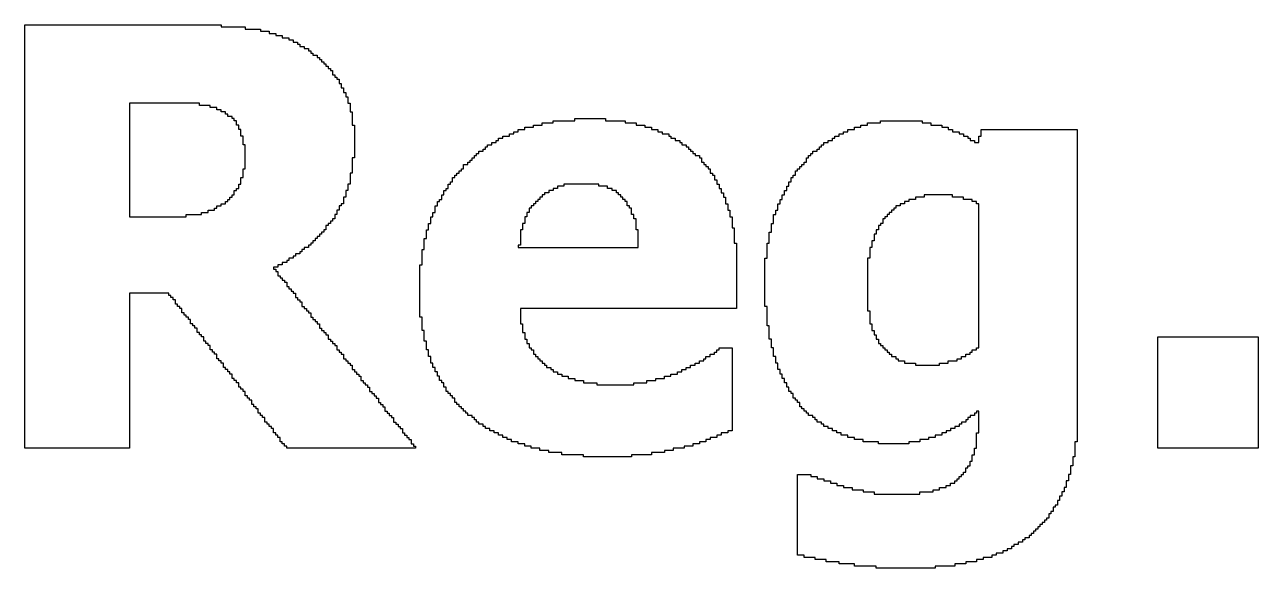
# Model space of a CAD drawing. Header units: inches. Extents: x 0.67 to 2.91, y 19.19 to 21.69.
# Drawn here: x 0.6749 to 0.8767, y 21.0509 to 21.1398 of the extents above; entities that cross this region are included whole.
import ezdxf

# ---------------------------------------------------------------- set-up
doc = ezdxf.new("R2010")
doc.units = ezdxf.units.IN
doc.header["$LTSCALE"] = 1.21
doc.header["$MEASUREMENT"] = 0
doc.layers.add('R2V', color=7, linetype='Continuous')

msp = doc.modelspace()

# ---------------------------------------------------------------- linework, layer by layer
at = {"layer": 'R2V', "color": 5}
for points in [[(0.70708, 21.13982, 0), (0.70708, 21.13947, 0), (0.71101, 21.13947, 0), (0.71101, 21.13911, 0), (0.71351, 21.13911, 0), (0.71351, 21.13875, 0), (0.71494, 21.13875, 0), (0.71494, 21.1384, 0), (0.71601, 21.1384, 0), (0.71601, 21.13804, 0), (0.71708, 21.13804, 0), (0.71708, 21.13768, 0), (0.71815, 21.13768, 0), (0.71815, 21.13732, 0), (0.71886, 21.13732, 0), (0.71886, 21.13697, 0), (0.71958, 21.13697, 0), (0.71958, 21.13661, 0), (0.71994, 21.13661, 0), (0.71994, 21.13625, 0), (0.72065, 21.13625, 0), (0.72065, 21.1359, 0), (0.72136, 21.1359, 0), (0.72136, 21.13554, 0), (0.72172, 21.13554, 0), (0.72172, 21.13518, 0), (0.72208, 21.13518, 0), (0.72208, 21.13482, 0), (0.72279, 21.13482, 0), (0.72279, 21.13447, 0), (0.72315, 21.13447, 0), (0.72315, 21.13411, 0), (0.72351, 21.13411, 0), (0.72351, 21.13375, 0), (0.72386, 21.13375, 0), (0.72386, 21.1334, 0), (0.72422, 21.1334, 0), (0.72422, 21.13304, 0), (0.72458, 21.13304, 0), (0.72458, 21.13268, 0), (0.72494, 21.13268, 0), (0.72494, 21.13232, 0), (0.72529, 21.13232, 0), (0.72529, 21.13161, 0), (0.72565, 21.13161, 0), (0.72565, 21.13125, 0), (0.72601, 21.13125, 0), (0.72601, 21.1309, 0), (0.72636, 21.1309, 0), (0.72636, 21.13018, 0), (0.72672, 21.13018, 0), (0.72672, 21.12947, 0), (0.72708, 21.12947, 0), (0.72708, 21.12875, 0), (0.72744, 21.12875, 0), (0.72744, 21.12804, 0), (0.72779, 21.12804, 0), (0.72779, 21.12697, 0), (0.72815, 21.12697, 0), (0.72815, 21.12554, 0), (0.72851, 21.12554, 0), (0.72851, 21.1234, 0), (0.72886, 21.1234, 0), (0.72886, 21.11804, 0), (0.72851, 21.11804, 0), (0.72851, 21.11554, 0), (0.72815, 21.11554, 0), (0.72815, 21.11375, 0), (0.72779, 21.11375, 0), (0.72779, 21.11268, 0), (0.72744, 21.11268, 0), (0.72744, 21.11161, 0), (0.72708, 21.11161, 0), (0.72708, 21.11054, 0), (0.72672, 21.11054, 0), (0.72672, 21.11018, 0), (0.72636, 21.11018, 0), (0.72636, 21.10947, 0), (0.72601, 21.10947, 0), (0.72601, 21.10875, 0), (0.72565, 21.10875, 0), (0.72565, 21.10804, 0), (0.72529, 21.10804, 0), (0.72529, 21.10768, 0), (0.72494, 21.10768, 0), (0.72494, 21.10732, 0), (0.72458, 21.10732, 0), (0.72458, 21.10697, 0), (0.72422, 21.10697, 0), (0.72422, 21.10625, 0), (0.72386, 21.10625, 0), (0.72386, 21.1059, 0), (0.72351, 21.1059, 0), (0.72351, 21.10554, 0), (0.72315, 21.10554, 0), (0.72315, 21.10518, 0), (0.72279, 21.10518, 0), (0.72279, 21.10482, 0), (0.72244, 21.10482, 0), (0.72244, 21.10447, 0), (0.72208, 21.10447, 0), (0.72208, 21.10411, 0), (0.72172, 21.10411, 0), (0.72172, 21.10375, 0), (0.72136, 21.10375, 0), (0.72136, 21.1034, 0), (0.72065, 21.1034, 0), (0.72065, 21.10304, 0), (0.72029, 21.10304, 0), (0.72029, 21.10268, 0), (0.71994, 21.10268, 0), (0.71994, 21.10232, 0), (0.71922, 21.10232, 0), (0.71922, 21.10197, 0), (0.71886, 21.10197, 0), (0.71886, 21.10161, 0), (0.71815, 21.10161, 0), (0.71815, 21.10125, 0), (0.71779, 21.10125, 0), (0.71779, 21.1009, 0), (0.71708, 21.1009, 0), (0.71708, 21.10054, 0), (0.71636, 21.10054, 0), (0.71636, 21.10018, 0), (0.71565, 21.10018, 0), (0.71565, 21.09982, 0), (0.71601, 21.09982, 0), (0.71601, 21.09947, 0), (0.71636, 21.09947, 0), (0.71636, 21.09875, 0), (0.71672, 21.09875, 0), (0.71672, 21.0984, 0), (0.71708, 21.0984, 0), (0.71708, 21.09804, 0), (0.71744, 21.09804, 0), (0.71744, 21.09768, 0), (0.71779, 21.09768, 0), (0.71779, 21.09697, 0), (0.71815, 21.09697, 0), (0.71815, 21.09661, 0), (0.71851, 21.09661, 0), (0.71851, 21.09625, 0), (0.71886, 21.09625, 0), (0.71886, 21.0959, 0), (0.71922, 21.0959, 0), (0.71922, 21.09518, 0), (0.71958, 21.09518, 0), (0.71958, 21.09482, 0), (0.71994, 21.09482, 0), (0.71994, 21.09447, 0), (0.72029, 21.09447, 0), (0.72029, 21.09375, 0), (0.72065, 21.09375, 0), (0.72065, 21.0934, 0), (0.72101, 21.0934, 0), (0.72101, 21.09304, 0), (0.72136, 21.09304, 0), (0.72136, 21.09268, 0), (0.72172, 21.09268, 0), (0.72172, 21.09197, 0), (0.72208, 21.09197, 0), (0.72208, 21.09161, 0), (0.72244, 21.09161, 0), (0.72244, 21.09125, 0), (0.72279, 21.09125, 0), (0.72279, 21.0909, 0), (0.72315, 21.0909, 0), (0.72315, 21.09018, 0), (0.72351, 21.09018, 0), (0.72351, 21.08982, 0), (0.72386, 21.08982, 0), (0.72386, 21.08947, 0), (0.72422, 21.08947, 0), (0.72422, 21.08911, 0), (0.72458, 21.08911, 0), (0.72458, 21.0884, 0), (0.72494, 21.0884, 0), (0.72494, 21.08804, 0), (0.72529, 21.08804, 0), (0.72529, 21.08768, 0), (0.72565, 21.08768, 0), (0.72565, 21.08732, 0), (0.72601, 21.08732, 0), (0.72601, 21.08661, 0), (0.72636, 21.08661, 0), (0.72636, 21.08625, 0), (0.72672, 21.08625, 0), (0.72672, 21.0859, 0), (0.72708, 21.0859, 0), (0.72708, 21.08518, 0), (0.72744, 21.08518, 0), (0.72744, 21.08482, 0), (0.72779, 21.08482, 0), (0.72779, 21.08447, 0), (0.72815, 21.08447, 0), (0.72815, 21.08411, 0), (0.72851, 21.08411, 0), (0.72851, 21.0834, 0), (0.72886, 21.0834, 0), (0.72886, 21.08304, 0), (0.72922, 21.08304, 0), (0.72922, 21.08268, 0), (0.72958, 21.08268, 0), (0.72958, 21.08232, 0), (0.72994, 21.08232, 0), (0.72994, 21.08161, 0), (0.73029, 21.08161, 0), (0.73029, 21.08125, 0), (0.73065, 21.08125, 0), (0.73065, 21.0809, 0), (0.73101, 21.0809, 0), (0.73101, 21.08054, 0), (0.73136, 21.08054, 0), (0.73136, 21.07982, 0), (0.73172, 21.07982, 0), (0.73172, 21.07947, 0), (0.73208, 21.07947, 0), (0.73208, 21.07911, 0), (0.73244, 21.07911, 0), (0.73244, 21.07875, 0), (0.73279, 21.07875, 0), (0.73279, 21.07804, 0), (0.73315, 21.07804, 0), (0.73315, 21.07768, 0), (0.73351, 21.07768, 0), (0.73351, 21.07732, 0), (0.73386, 21.07732, 0), (0.73386, 21.07661, 0), (0.73422, 21.07661, 0), (0.73422, 21.07625, 0), (0.73458, 21.07625, 0), (0.73458, 21.0759, 0), (0.73494, 21.0759, 0), (0.73494, 21.07554, 0), (0.73529, 21.07554, 0), (0.73529, 21.07482, 0), (0.73565, 21.07482, 0), (0.73565, 21.07447, 0), (0.73601, 21.07447, 0), (0.73601, 21.07411, 0), (0.73636, 21.07411, 0), (0.73636, 21.07375, 0), (0.73672, 21.07375, 0), (0.73672, 21.07304, 0), (0.73708, 21.07304, 0), (0.73708, 21.07268, 0), (0.73744, 21.07268, 0), (0.73744, 21.07232, 0), (0.73779, 21.07232, 0), (0.73779, 21.07197, 0), (0.73815, 21.07197, 0), (0.73815, 21.07125, 0), (0.73851, 21.07125, 0), (0.73851, 21.0709, 0), (0.73886, 21.0709, 0), (0.73886, 21.07054, 0), (0.71779, 21.07054, 0), (0.71779, 21.0709, 0), (0.71744, 21.0709, 0), (0.71744, 21.07125, 0), (0.71708, 21.07125, 0), (0.71708, 21.07161, 0), (0.71672, 21.07161, 0), (0.71672, 21.07232, 0), (0.71636, 21.07232, 0), (0.71636, 21.07268, 0), (0.71601, 21.07268, 0), (0.71601, 21.07304, 0), (0.71565, 21.07304, 0), (0.71565, 21.07375, 0), (0.71529, 21.07375, 0), (0.71529, 21.07411, 0), (0.71494, 21.07411, 0), (0.71494, 21.07447, 0), (0.71458, 21.07447, 0), (0.71458, 21.07482, 0), (0.71422, 21.07482, 0), (0.71422, 21.07554, 0), (0.71386, 21.07554, 0), (0.71386, 21.0759, 0), (0.71351, 21.0759, 0), (0.71351, 21.07625, 0), (0.71315, 21.07625, 0), (0.71315, 21.07697, 0), (0.71279, 21.07697, 0), (0.71279, 21.07732, 0), (0.71244, 21.07732, 0), (0.71244, 21.07768, 0), (0.71208, 21.07768, 0), (0.71208, 21.0784, 0), (0.71172, 21.0784, 0), (0.71172, 21.07875, 0), (0.71136, 21.07875, 0), (0.71136, 21.07911, 0), (0.71101, 21.07911, 0), (0.71101, 21.07982, 0), (0.71065, 21.07982, 0), (0.71065, 21.08018, 0), (0.71029, 21.08018, 0), (0.71029, 21.08054, 0), (0.70994, 21.08054, 0), (0.70994, 21.08125, 0), (0.70958, 21.08125, 0), (0.70958, 21.08161, 0), (0.70922, 21.08161, 0), (0.70922, 21.08197, 0), (0.70886, 21.08197, 0), (0.70886, 21.08268, 0), (0.70851, 21.08268, 0), (0.70851, 21.08304, 0), (0.70815, 21.08304, 0), (0.70815, 21.0834, 0), (0.70779, 21.0834, 0), (0.70779, 21.08375, 0), (0.70744, 21.08375, 0), (0.70744, 21.08447, 0), (0.70708, 21.08447, 0), (0.70708, 21.08482, 0), (0.70672, 21.08482, 0), (0.70672, 21.08518, 0), (0.70636, 21.08518, 0), (0.70636, 21.0859, 0), (0.70601, 21.0859, 0), (0.70601, 21.08625, 0), (0.70565, 21.08625, 0), (0.70565, 21.08661, 0), (0.70529, 21.08661, 0), (0.70529, 21.08732, 0), (0.70494, 21.08732, 0), (0.70494, 21.08768, 0), (0.70458, 21.08768, 0), (0.70458, 21.08804, 0), (0.70422, 21.08804, 0), (0.70422, 21.08875, 0), (0.70386, 21.08875, 0), (0.70386, 21.08911, 0), (0.70351, 21.08911, 0), (0.70351, 21.08947, 0), (0.70315, 21.08947, 0), (0.70315, 21.09018, 0), (0.70279, 21.09018, 0), (0.70279, 21.09054, 0), (0.70244, 21.09054, 0), (0.70244, 21.0909, 0), (0.70208, 21.0909, 0), (0.70208, 21.09161, 0), (0.70172, 21.09161, 0), (0.70172, 21.09197, 0), (0.70136, 21.09197, 0), (0.70136, 21.09232, 0), (0.70101, 21.09232, 0), (0.70101, 21.09268, 0), (0.70065, 21.09268, 0), (0.70065, 21.0934, 0), (0.70029, 21.0934, 0), (0.70029, 21.09375, 0), (0.69994, 21.09375, 0), (0.69994, 21.09411, 0), (0.69958, 21.09411, 0), (0.69958, 21.09482, 0), (0.69922, 21.09482, 0), (0.69922, 21.09518, 0), (0.69886, 21.09518, 0), (0.69886, 21.09554, 0), (0.69851, 21.09554, 0), (0.69851, 21.0959, 0), (0.69208, 21.0959, 0), (0.69208, 21.07054, 0), (0.67494, 21.07054, 0), (0.67494, 21.13982, 0), (0.70708, 21.13982, 0)], [(0.70351, 21.12697, 0), (0.69208, 21.12697, 0), (0.69208, 21.1084, 0), (0.70136, 21.1084, 0), (0.70136, 21.10875, 0), (0.70386, 21.10875, 0), (0.70386, 21.10911, 0), (0.70494, 21.10911, 0), (0.70494, 21.10947, 0), (0.70601, 21.10947, 0), (0.70601, 21.10982, 0), (0.70636, 21.10982, 0), (0.70636, 21.11018, 0), (0.70708, 21.11018, 0), (0.70708, 21.11054, 0), (0.70779, 21.11054, 0), (0.70779, 21.1109, 0), (0.70815, 21.1109, 0), (0.70815, 21.11125, 0), (0.70851, 21.11125, 0), (0.70851, 21.11161, 0), (0.70886, 21.11161, 0), (0.70886, 21.11197, 0), (0.70922, 21.11197, 0), (0.70922, 21.11268, 0), (0.70958, 21.11268, 0), (0.70958, 21.11304, 0), (0.70994, 21.11304, 0), (0.70994, 21.11375, 0), (0.71029, 21.11375, 0), (0.71029, 21.11482, 0), (0.71065, 21.11482, 0), (0.71065, 21.11625, 0), (0.71101, 21.11625, 0), (0.71101, 21.12018, 0), (0.71065, 21.12018, 0), (0.71065, 21.12161, 0), (0.71029, 21.12161, 0), (0.71029, 21.12268, 0), (0.70994, 21.12268, 0), (0.70994, 21.1234, 0), (0.70958, 21.1234, 0), (0.70958, 21.12411, 0), (0.70922, 21.12411, 0), (0.70922, 21.12447, 0), (0.70886, 21.12447, 0), (0.70886, 21.12482, 0), (0.70815, 21.12482, 0), (0.70815, 21.12518, 0), (0.70779, 21.12518, 0), (0.70779, 21.12554, 0), (0.70708, 21.12554, 0), (0.70708, 21.1259, 0), (0.70636, 21.1259, 0), (0.70636, 21.12625, 0), (0.70529, 21.12625, 0), (0.70529, 21.12661, 0), (0.70351, 21.12661, 0), (0.70351, 21.12697, 0)], [(0.76994, 21.12447, 0), (0.76994, 21.12411, 0), (0.77315, 21.12411, 0), (0.77315, 21.12375, 0), (0.77494, 21.12375, 0), (0.77494, 21.1234, 0), (0.77636, 21.1234, 0), (0.77636, 21.12304, 0), (0.77744, 21.12304, 0), (0.77744, 21.12268, 0), (0.77851, 21.12268, 0), (0.77851, 21.12232, 0), (0.77922, 21.12232, 0), (0.77922, 21.12197, 0), (0.78029, 21.12197, 0), (0.78029, 21.12161, 0), (0.78065, 21.12161, 0), (0.78065, 21.12125, 0), (0.78136, 21.12125, 0), (0.78136, 21.1209, 0), (0.78208, 21.1209, 0), (0.78208, 21.12054, 0), (0.78244, 21.12054, 0), (0.78244, 21.12018, 0), (0.78315, 21.12018, 0), (0.78315, 21.11982, 0), (0.78351, 21.11982, 0), (0.78351, 21.11947, 0), (0.78386, 21.11947, 0), (0.78386, 21.11911, 0), (0.78422, 21.11911, 0), (0.78422, 21.11875, 0), (0.78458, 21.11875, 0), (0.78458, 21.1184, 0), (0.78529, 21.1184, 0), (0.78529, 21.11804, 0), (0.78565, 21.11804, 0), (0.78565, 21.11732, 0), (0.78601, 21.11732, 0), (0.78601, 21.11697, 0), (0.78636, 21.11697, 0), (0.78636, 21.11661, 0), (0.78672, 21.11661, 0), (0.78672, 21.11625, 0), (0.78708, 21.11625, 0), (0.78708, 21.11554, 0), (0.78744, 21.11554, 0), (0.78744, 21.11518, 0), (0.78779, 21.11518, 0), (0.78779, 21.11447, 0), (0.78815, 21.11447, 0), (0.78815, 21.11375, 0), (0.78851, 21.11375, 0), (0.78851, 21.11304, 0), (0.78886, 21.11304, 0), (0.78886, 21.11232, 0), (0.78922, 21.11232, 0), (0.78922, 21.11161, 0), (0.78958, 21.11161, 0), (0.78958, 21.11054, 0), (0.78994, 21.11054, 0), (0.78994, 21.10947, 0), (0.79029, 21.10947, 0), (0.79029, 21.1084, 0), (0.79065, 21.1084, 0), (0.79065, 21.10661, 0), (0.79101, 21.10661, 0), (0.79101, 21.10411, 0), (0.79136, 21.10411, 0), (0.79136, 21.0934, 0), (0.75601, 21.0934, 0), (0.75601, 21.0909, 0), (0.75636, 21.0909, 0), (0.75636, 21.08947, 0), (0.75672, 21.08947, 0), (0.75672, 21.0884, 0), (0.75708, 21.0884, 0), (0.75708, 21.08768, 0), (0.75744, 21.08768, 0), (0.75744, 21.08697, 0), (0.75779, 21.08697, 0), (0.75779, 21.08661, 0), (0.75815, 21.08661, 0), (0.75815, 21.0859, 0), (0.75851, 21.0859, 0), (0.75851, 21.08554, 0), (0.75886, 21.08554, 0), (0.75886, 21.08518, 0), (0.75922, 21.08518, 0), (0.75922, 21.08482, 0), (0.75958, 21.08482, 0), (0.75958, 21.08447, 0), (0.75994, 21.08447, 0), (0.75994, 21.08411, 0), (0.76029, 21.08411, 0), (0.76029, 21.08375, 0), (0.76101, 21.08375, 0), (0.76101, 21.0834, 0), (0.76136, 21.0834, 0), (0.76136, 21.08304, 0), (0.76208, 21.08304, 0), (0.76208, 21.08268, 0), (0.76279, 21.08268, 0), (0.76279, 21.08232, 0), (0.76386, 21.08232, 0), (0.76386, 21.08197, 0), (0.76494, 21.08197, 0), (0.76494, 21.08161, 0), (0.76636, 21.08161, 0), (0.76636, 21.08125, 0), (0.76851, 21.08125, 0), (0.76851, 21.0809, 0), (0.77458, 21.0809, 0), (0.77458, 21.08125, 0), (0.77672, 21.08125, 0), (0.77672, 21.08161, 0), (0.77815, 21.08161, 0), (0.77815, 21.08197, 0), (0.77958, 21.08197, 0), (0.77958, 21.08232, 0), (0.78065, 21.08232, 0), (0.78065, 21.08268, 0), (0.78172, 21.08268, 0), (0.78172, 21.08304, 0), (0.78244, 21.08304, 0), (0.78244, 21.0834, 0), (0.78315, 21.0834, 0), (0.78315, 21.08375, 0), (0.78386, 21.08375, 0), (0.78386, 21.08411, 0), (0.78458, 21.08411, 0), (0.78458, 21.08447, 0), (0.78529, 21.08447, 0), (0.78529, 21.08482, 0), (0.78601, 21.08482, 0), (0.78601, 21.08518, 0), (0.78636, 21.08518, 0), (0.78636, 21.08554, 0), (0.78708, 21.08554, 0), (0.78708, 21.0859, 0), (0.78779, 21.0859, 0), (0.78779, 21.08625, 0), (0.78815, 21.08625, 0), (0.78815, 21.08661, 0), (0.78851, 21.08661, 0), (0.78851, 21.08697, 0), (0.79065, 21.08697, 0), (0.79065, 21.0734, 0), (0.78994, 21.0734, 0), (0.78994, 21.07304, 0), (0.78886, 21.07304, 0), (0.78886, 21.07268, 0), (0.78815, 21.07268, 0), (0.78815, 21.07232, 0), (0.78708, 21.07232, 0), (0.78708, 21.07197, 0), (0.78636, 21.07197, 0), (0.78636, 21.07161, 0), (0.78529, 21.07161, 0), (0.78529, 21.07125, 0), (0.78422, 21.07125, 0), (0.78422, 21.0709, 0), (0.78279, 21.0709, 0), (0.78279, 21.07054, 0), (0.78101, 21.07054, 0), (0.78101, 21.07018, 0), (0.77958, 21.07018, 0), (0.77958, 21.06982, 0), (0.77744, 21.06982, 0), (0.77744, 21.06947, 0), (0.77422, 21.06947, 0), (0.77422, 21.06911, 0), (0.76636, 21.06911, 0), (0.76636, 21.06947, 0), (0.76279, 21.06947, 0), (0.76279, 21.06982, 0), (0.76065, 21.06982, 0), (0.76065, 21.07018, 0), (0.75922, 21.07018, 0), (0.75922, 21.07054, 0), (0.75779, 21.07054, 0), (0.75779, 21.0709, 0), (0.75672, 21.0709, 0), (0.75672, 21.07125, 0), (0.75565, 21.07125, 0), (0.75565, 21.07161, 0), (0.75458, 21.07161, 0), (0.75458, 21.07197, 0), (0.75386, 21.07197, 0), (0.75386, 21.07232, 0), (0.75315, 21.07232, 0), (0.75315, 21.07268, 0), (0.75244, 21.07268, 0), (0.75244, 21.07304, 0), (0.75172, 21.07304, 0), (0.75172, 21.0734, 0), (0.75101, 21.0734, 0), (0.75101, 21.07375, 0), (0.75029, 21.07375, 0), (0.75029, 21.07411, 0), (0.74994, 21.07411, 0), (0.74994, 21.07447, 0), (0.74922, 21.07447, 0), (0.74922, 21.07482, 0), (0.74886, 21.07482, 0), (0.74886, 21.07518, 0), (0.74851, 21.07518, 0), (0.74851, 21.07554, 0), (0.74815, 21.07554, 0), (0.74815, 21.0759, 0), (0.74744, 21.0759, 0), (0.74744, 21.07625, 0), (0.74708, 21.07625, 0), (0.74708, 21.07661, 0), (0.74672, 21.07661, 0), (0.74672, 21.07697, 0), (0.74636, 21.07697, 0), (0.74636, 21.07732, 0), (0.74601, 21.07732, 0), (0.74601, 21.07768, 0), (0.74565, 21.07768, 0), (0.74565, 21.07804, 0), (0.74529, 21.07804, 0), (0.74529, 21.07875, 0), (0.74494, 21.07875, 0), (0.74494, 21.07911, 0), (0.74458, 21.07911, 0), (0.74458, 21.07947, 0), (0.74422, 21.07947, 0), (0.74422, 21.07982, 0), (0.74386, 21.07982, 0), (0.74386, 21.08054, 0), (0.74351, 21.08054, 0), (0.74351, 21.08125, 0), (0.74315, 21.08125, 0), (0.74315, 21.08161, 0), (0.74279, 21.08161, 0), (0.74279, 21.08232, 0), (0.74244, 21.08232, 0), (0.74244, 21.08304, 0), (0.74208, 21.08304, 0), (0.74208, 21.08375, 0), (0.74172, 21.08375, 0), (0.74172, 21.08447, 0), (0.74136, 21.08447, 0), (0.74136, 21.08554, 0), (0.74101, 21.08554, 0), (0.74101, 21.08661, 0), (0.74065, 21.08661, 0), (0.74065, 21.08804, 0), (0.74029, 21.08804, 0), (0.74029, 21.08982, 0), (0.73994, 21.08982, 0), (0.73994, 21.09197, 0), (0.73958, 21.09197, 0), (0.73958, 21.10054, 0), (0.73994, 21.10054, 0), (0.73994, 21.10304, 0), (0.74029, 21.10304, 0), (0.74029, 21.10482, 0), (0.74065, 21.10482, 0), (0.74065, 21.10625, 0), (0.74101, 21.10625, 0), (0.74101, 21.10732, 0), (0.74136, 21.10732, 0), (0.74136, 21.1084, 0), (0.74172, 21.1084, 0), (0.74172, 21.10911, 0), (0.74208, 21.10911, 0), (0.74208, 21.11018, 0), (0.74244, 21.11018, 0), (0.74244, 21.1109, 0), (0.74279, 21.1109, 0), (0.74279, 21.11125, 0), (0.74315, 21.11125, 0), (0.74315, 21.11197, 0), (0.74351, 21.11197, 0), (0.74351, 21.11268, 0), (0.74386, 21.11268, 0), (0.74386, 21.11304, 0), (0.74422, 21.11304, 0), (0.74422, 21.11375, 0), (0.74458, 21.11375, 0), (0.74458, 21.11411, 0), (0.74494, 21.11411, 0), (0.74494, 21.11482, 0), (0.74529, 21.11482, 0), (0.74529, 21.11518, 0), (0.74565, 21.11518, 0), (0.74565, 21.11554, 0), (0.74601, 21.11554, 0), (0.74601, 21.1159, 0), (0.74636, 21.1159, 0), (0.74636, 21.11625, 0), (0.74672, 21.11625, 0), (0.74672, 21.11697, 0), (0.74744, 21.11697, 0), (0.74744, 21.11732, 0), (0.74779, 21.11732, 0), (0.74779, 21.11768, 0), (0.74815, 21.11768, 0), (0.74815, 21.11804, 0), (0.74851, 21.11804, 0), (0.74851, 21.1184, 0), (0.74886, 21.1184, 0), (0.74886, 21.11875, 0), (0.74922, 21.11875, 0), (0.74922, 21.11911, 0), (0.74994, 21.11911, 0), (0.74994, 21.11947, 0), (0.75029, 21.11947, 0), (0.75029, 21.11982, 0), (0.75065, 21.11982, 0), (0.75065, 21.12018, 0), (0.75136, 21.12018, 0), (0.75136, 21.12054, 0), (0.75208, 21.12054, 0), (0.75208, 21.1209, 0), (0.75244, 21.1209, 0), (0.75244, 21.12125, 0), (0.75315, 21.12125, 0), (0.75315, 21.12161, 0), (0.75422, 21.12161, 0), (0.75422, 21.12197, 0), (0.75494, 21.12197, 0), (0.75494, 21.12232, 0), (0.75565, 21.12232, 0), (0.75565, 21.12268, 0), (0.75672, 21.12268, 0), (0.75672, 21.12304, 0), (0.75815, 21.12304, 0), (0.75815, 21.1234, 0), (0.75958, 21.1234, 0), (0.75958, 21.12375, 0), (0.76136, 21.12375, 0), (0.76136, 21.12411, 0), (0.76494, 21.12411, 0), (0.76494, 21.12447, 0), (0.76994, 21.12447, 0)], [(0.82172, 21.12411, 0), (0.82172, 21.12375, 0), (0.82315, 21.12375, 0), (0.82315, 21.1234, 0), (0.82494, 21.1234, 0), (0.82494, 21.12304, 0), (0.82601, 21.12304, 0), (0.82601, 21.12268, 0), (0.82672, 21.12268, 0), (0.82672, 21.12232, 0), (0.82779, 21.12232, 0), (0.82779, 21.12197, 0), (0.82851, 21.12197, 0), (0.82851, 21.12161, 0), (0.82922, 21.12161, 0), (0.82922, 21.12125, 0), (0.82958, 21.12125, 0), (0.82958, 21.1209, 0), (0.83029, 21.1209, 0), (0.83029, 21.12054, 0), (0.83101, 21.12054, 0), (0.83101, 21.12161, 0), (0.83136, 21.12161, 0), (0.83136, 21.12268, 0), (0.84708, 21.12268, 0), (0.84708, 21.07161, 0), (0.84672, 21.07161, 0), (0.84672, 21.06911, 0), (0.84636, 21.06911, 0), (0.84636, 21.06768, 0), (0.84601, 21.06768, 0), (0.84601, 21.06625, 0), (0.84565, 21.06625, 0), (0.84565, 21.06518, 0), (0.84529, 21.06518, 0), (0.84529, 21.06411, 0), (0.84494, 21.06411, 0), (0.84494, 21.0634, 0), (0.84458, 21.0634, 0), (0.84458, 21.06268, 0), (0.84422, 21.06268, 0), (0.84422, 21.06197, 0), (0.84386, 21.06197, 0), (0.84386, 21.06125, 0), (0.84351, 21.06125, 0), (0.84351, 21.0609, 0), (0.84315, 21.0609, 0), (0.84315, 21.06018, 0), (0.84279, 21.06018, 0), (0.84279, 21.05982, 0), (0.84244, 21.05982, 0), (0.84244, 21.05911, 0), (0.84208, 21.05911, 0), (0.84208, 21.05875, 0), (0.84172, 21.05875, 0), (0.84172, 21.0584, 0), (0.84136, 21.0584, 0), (0.84136, 21.05804, 0), (0.84101, 21.05804, 0), (0.84101, 21.05768, 0), (0.84065, 21.05768, 0), (0.84065, 21.05732, 0), (0.84029, 21.05732, 0), (0.84029, 21.05697, 0), (0.83994, 21.05697, 0), (0.83994, 21.05661, 0), (0.83958, 21.05661, 0), (0.83958, 21.05625, 0), (0.83922, 21.05625, 0), (0.83922, 21.0559, 0), (0.83851, 21.0559, 0), (0.83851, 21.05554, 0), (0.83815, 21.05554, 0), (0.83815, 21.05518, 0), (0.83744, 21.05518, 0), (0.83744, 21.05482, 0), (0.83672, 21.05482, 0), (0.83672, 21.05447, 0), (0.83636, 21.05447, 0), (0.83636, 21.05411, 0), (0.83565, 21.05411, 0), (0.83565, 21.05375, 0), (0.83494, 21.05375, 0), (0.83494, 21.0534, 0), (0.83386, 21.0534, 0), (0.83386, 21.05304, 0), (0.83315, 21.05304, 0), (0.83315, 21.05268, 0), (0.83172, 21.05268, 0), (0.83172, 21.05232, 0), (0.83065, 21.05232, 0), (0.83065, 21.05197, 0), (0.82886, 21.05197, 0), (0.82886, 21.05161, 0), (0.82708, 21.05161, 0), (0.82708, 21.05125, 0), (0.82386, 21.05125, 0), (0.82386, 21.0509, 0), (0.81422, 21.0509, 0), (0.81422, 21.05125, 0), (0.81065, 21.05125, 0), (0.81065, 21.05161, 0), (0.80815, 21.05161, 0), (0.80815, 21.05197, 0), (0.80601, 21.05197, 0), (0.80601, 21.05232, 0), (0.80422, 21.05232, 0), (0.80422, 21.05268, 0), (0.80244, 21.05268, 0), (0.80244, 21.05304, 0), (0.80136, 21.05304, 0), (0.80136, 21.06625, 0), (0.80351, 21.06625, 0), (0.80351, 21.0659, 0), (0.80458, 21.0659, 0), (0.80458, 21.06554, 0), (0.80565, 21.06554, 0), (0.80565, 21.06518, 0), (0.80672, 21.06518, 0), (0.80672, 21.06482, 0), (0.80779, 21.06482, 0), (0.80779, 21.06447, 0), (0.80886, 21.06447, 0), (0.80886, 21.06411, 0), (0.81029, 21.06411, 0), (0.81029, 21.06375, 0), (0.81208, 21.06375, 0), (0.81208, 21.0634, 0), (0.81386, 21.0634, 0), (0.81386, 21.06304, 0), (0.82136, 21.06304, 0), (0.82136, 21.0634, 0), (0.82351, 21.0634, 0), (0.82351, 21.06375, 0), (0.82458, 21.06375, 0), (0.82458, 21.06411, 0), (0.82565, 21.06411, 0), (0.82565, 21.06447, 0), (0.82636, 21.06447, 0), (0.82636, 21.06482, 0), (0.82708, 21.06482, 0), (0.82708, 21.06518, 0), (0.82744, 21.06518, 0), (0.82744, 21.06554, 0), (0.82779, 21.06554, 0), (0.82779, 21.0659, 0), (0.82815, 21.0659, 0), (0.82815, 21.06625, 0), (0.82851, 21.06625, 0), (0.82851, 21.06661, 0), (0.82886, 21.06661, 0), (0.82886, 21.06732, 0), (0.82922, 21.06732, 0), (0.82922, 21.06768, 0), (0.82958, 21.06768, 0), (0.82958, 21.0684, 0), (0.82994, 21.0684, 0), (0.82994, 21.06947, 0), (0.83029, 21.06947, 0), (0.83029, 21.07054, 0), (0.83065, 21.07054, 0), (0.83065, 21.07304, 0), (0.83101, 21.07304, 0), (0.83101, 21.07661, 0), (0.83065, 21.07661, 0), (0.83065, 21.07625, 0), (0.83029, 21.07625, 0), (0.83029, 21.0759, 0), (0.82958, 21.0759, 0), (0.82958, 21.07554, 0), (0.82922, 21.07554, 0), (0.82922, 21.07518, 0), (0.82886, 21.07518, 0), (0.82886, 21.07482, 0), (0.82815, 21.07482, 0), (0.82815, 21.07447, 0), (0.82779, 21.07447, 0), (0.82779, 21.07411, 0), (0.82708, 21.07411, 0), (0.82708, 21.07375, 0), (0.82636, 21.07375, 0), (0.82636, 21.0734, 0), (0.82565, 21.0734, 0), (0.82565, 21.07304, 0), (0.82494, 21.07304, 0), (0.82494, 21.07268, 0), (0.82386, 21.07268, 0), (0.82386, 21.07232, 0), (0.82279, 21.07232, 0), (0.82279, 21.07197, 0), (0.82136, 21.07197, 0), (0.82136, 21.07161, 0), (0.81958, 21.07161, 0), (0.81958, 21.07125, 0), (0.81458, 21.07125, 0), (0.81458, 21.07161, 0), (0.81208, 21.07161, 0), (0.81208, 21.07197, 0), (0.81065, 21.07197, 0), (0.81065, 21.07232, 0), (0.80958, 21.07232, 0), (0.80958, 21.07268, 0), (0.80851, 21.07268, 0), (0.80851, 21.07304, 0), (0.80779, 21.07304, 0), (0.80779, 21.0734, 0), (0.80708, 21.0734, 0), (0.80708, 21.07375, 0), (0.80636, 21.07375, 0), (0.80636, 21.07411, 0), (0.80565, 21.07411, 0), (0.80565, 21.07447, 0), (0.80529, 21.07447, 0), (0.80529, 21.07482, 0), (0.80458, 21.07482, 0), (0.80458, 21.07518, 0), (0.80422, 21.07518, 0), (0.80422, 21.07554, 0), (0.80386, 21.07554, 0), (0.80386, 21.0759, 0), (0.80315, 21.0759, 0), (0.80315, 21.07625, 0), (0.80279, 21.07625, 0), (0.80279, 21.07661, 0), (0.80244, 21.07661, 0), (0.80244, 21.07697, 0), (0.80208, 21.07697, 0), (0.80208, 21.07732, 0), (0.80172, 21.07732, 0), (0.80172, 21.07804, 0), (0.80136, 21.07804, 0), (0.80136, 21.0784, 0), (0.80101, 21.0784, 0), (0.80101, 21.07875, 0), (0.80065, 21.07875, 0), (0.80065, 21.07947, 0), (0.80029, 21.07947, 0), (0.80029, 21.07982, 0), (0.79994, 21.07982, 0), (0.79994, 21.08054, 0), (0.79958, 21.08054, 0), (0.79958, 21.08125, 0), (0.79922, 21.08125, 0), (0.79922, 21.08197, 0), (0.79886, 21.08197, 0), (0.79886, 21.08268, 0), (0.79851, 21.08268, 0), (0.79851, 21.0834, 0), (0.79815, 21.0834, 0), (0.79815, 21.08447, 0), (0.79779, 21.08447, 0), (0.79779, 21.08554, 0), (0.79744, 21.08554, 0), (0.79744, 21.08697, 0), (0.79708, 21.08697, 0), (0.79708, 21.0884, 0), (0.79672, 21.0884, 0), (0.79672, 21.09054, 0), (0.79636, 21.09054, 0), (0.79636, 21.09375, 0), (0.79601, 21.09375, 0), (0.79601, 21.10161, 0), (0.79636, 21.10161, 0), (0.79636, 21.10411, 0), (0.79672, 21.10411, 0), (0.79672, 21.1059, 0), (0.79708, 21.1059, 0), (0.79708, 21.10732, 0), (0.79744, 21.10732, 0), (0.79744, 21.10875, 0), (0.79779, 21.10875, 0), (0.79779, 21.10947, 0), (0.79815, 21.10947, 0), (0.79815, 21.11054, 0), (0.79851, 21.11054, 0), (0.79851, 21.11125, 0), (0.79886, 21.11125, 0), (0.79886, 21.11197, 0), (0.79922, 21.11197, 0), (0.79922, 21.11268, 0), (0.79958, 21.11268, 0), (0.79958, 21.1134, 0), (0.79994, 21.1134, 0), (0.79994, 21.11411, 0), (0.80029, 21.11411, 0), (0.80029, 21.11482, 0), (0.80065, 21.11482, 0), (0.80065, 21.11518, 0), (0.80101, 21.11518, 0), (0.80101, 21.1159, 0), (0.80136, 21.1159, 0), (0.80136, 21.11625, 0), (0.80172, 21.11625, 0), (0.80172, 21.11661, 0), (0.80208, 21.11661, 0), (0.80208, 21.11697, 0), (0.80244, 21.11697, 0), (0.80244, 21.11732, 0), (0.80279, 21.11732, 0), (0.80279, 21.11804, 0), (0.80315, 21.11804, 0), (0.80315, 21.1184, 0), (0.80351, 21.1184, 0), (0.80351, 21.11875, 0), (0.80386, 21.11875, 0), (0.80386, 21.11911, 0), (0.80458, 21.11911, 0), (0.80458, 21.11947, 0), (0.80494, 21.11947, 0), (0.80494, 21.11982, 0), (0.80529, 21.11982, 0), (0.80529, 21.12018, 0), (0.80565, 21.12018, 0), (0.80565, 21.12054, 0), (0.80636, 21.12054, 0), (0.80636, 21.1209, 0), (0.80708, 21.1209, 0), (0.80708, 21.12125, 0), (0.80744, 21.12125, 0), (0.80744, 21.12161, 0), (0.80815, 21.12161, 0), (0.80815, 21.12197, 0), (0.80886, 21.12197, 0), (0.80886, 21.12232, 0), (0.80958, 21.12232, 0), (0.80958, 21.12268, 0), (0.81065, 21.12268, 0), (0.81065, 21.12304, 0), (0.81172, 21.12304, 0), (0.81172, 21.1234, 0), (0.81279, 21.1234, 0), (0.81279, 21.12375, 0), (0.81494, 21.12375, 0), (0.81494, 21.12411, 0), (0.82172, 21.12411, 0)], [(0.76886, 21.11375, 0), (0.76315, 21.11375, 0), (0.76315, 21.1134, 0), (0.76208, 21.1134, 0), (0.76208, 21.11304, 0), (0.76136, 21.11304, 0), (0.76136, 21.11268, 0), (0.76065, 21.11268, 0), (0.76065, 21.11232, 0), (0.75994, 21.11232, 0), (0.75994, 21.11197, 0), (0.75958, 21.11197, 0), (0.75958, 21.11161, 0), (0.75922, 21.11161, 0), (0.75922, 21.11125, 0), (0.75886, 21.11125, 0), (0.75886, 21.1109, 0), (0.75851, 21.1109, 0), (0.75851, 21.11054, 0), (0.75815, 21.11054, 0), (0.75815, 21.11018, 0), (0.75779, 21.11018, 0), (0.75779, 21.10982, 0), (0.75744, 21.10982, 0), (0.75744, 21.10911, 0), (0.75708, 21.10911, 0), (0.75708, 21.1084, 0), (0.75672, 21.1084, 0), (0.75672, 21.10732, 0), (0.75636, 21.10732, 0), (0.75636, 21.10625, 0), (0.75601, 21.10625, 0), (0.75601, 21.10375, 0), (0.75565, 21.10375, 0), (0.75565, 21.1034, 0), (0.77529, 21.1034, 0), (0.77529, 21.10625, 0), (0.77494, 21.10625, 0), (0.77494, 21.10804, 0), (0.77458, 21.10804, 0), (0.77458, 21.10875, 0), (0.77422, 21.10875, 0), (0.77422, 21.10982, 0), (0.77386, 21.10982, 0), (0.77386, 21.11018, 0), (0.77351, 21.11018, 0), (0.77351, 21.1109, 0), (0.77315, 21.1109, 0), (0.77315, 21.11125, 0), (0.77279, 21.11125, 0), (0.77279, 21.11161, 0), (0.77244, 21.11161, 0), (0.77244, 21.11197, 0), (0.77208, 21.11197, 0), (0.77208, 21.11232, 0), (0.77172, 21.11232, 0), (0.77172, 21.11268, 0), (0.77101, 21.11268, 0), (0.77101, 21.11304, 0), (0.77029, 21.11304, 0), (0.77029, 21.1134, 0), (0.76886, 21.1134, 0), (0.76886, 21.11375, 0)], [(0.82672, 21.11197, 0), (0.82208, 21.11197, 0), (0.82208, 21.11161, 0), (0.82065, 21.11161, 0), (0.82065, 21.11125, 0), (0.81958, 21.11125, 0), (0.81958, 21.1109, 0), (0.81886, 21.1109, 0), (0.81886, 21.11054, 0), (0.81815, 21.11054, 0), (0.81815, 21.11018, 0), (0.81744, 21.11018, 0), (0.81744, 21.10982, 0), (0.81708, 21.10982, 0), (0.81708, 21.10947, 0), (0.81672, 21.10947, 0), (0.81672, 21.10911, 0), (0.81636, 21.10911, 0), (0.81636, 21.10875, 0), (0.81601, 21.10875, 0), (0.81601, 21.1084, 0), (0.81565, 21.1084, 0), (0.81565, 21.10804, 0), (0.81529, 21.10804, 0), (0.81529, 21.10732, 0), (0.81494, 21.10732, 0), (0.81494, 21.10697, 0), (0.81458, 21.10697, 0), (0.81458, 21.10625, 0), (0.81422, 21.10625, 0), (0.81422, 21.10554, 0), (0.81386, 21.10554, 0), (0.81386, 21.10447, 0), (0.81351, 21.10447, 0), (0.81351, 21.1034, 0), (0.81315, 21.1034, 0), (0.81315, 21.10161, 0), (0.81279, 21.10161, 0), (0.81279, 21.09304, 0), (0.81315, 21.09304, 0), (0.81315, 21.0909, 0), (0.81351, 21.0909, 0), (0.81351, 21.08982, 0), (0.81386, 21.08982, 0), (0.81386, 21.08911, 0), (0.81422, 21.08911, 0), (0.81422, 21.0884, 0), (0.81458, 21.0884, 0), (0.81458, 21.08768, 0), (0.81494, 21.08768, 0), (0.81494, 21.08732, 0), (0.81529, 21.08732, 0), (0.81529, 21.08697, 0), (0.81565, 21.08697, 0), (0.81565, 21.08661, 0), (0.81601, 21.08661, 0), (0.81601, 21.08625, 0), (0.81636, 21.08625, 0), (0.81636, 21.0859, 0), (0.81672, 21.0859, 0), (0.81672, 21.08554, 0), (0.81744, 21.08554, 0), (0.81744, 21.08518, 0), (0.81779, 21.08518, 0), (0.81779, 21.08482, 0), (0.81886, 21.08482, 0), (0.81886, 21.08447, 0), (0.82065, 21.08447, 0), (0.82065, 21.08411, 0), (0.82458, 21.08411, 0), (0.82458, 21.08447, 0), (0.82601, 21.08447, 0), (0.82601, 21.08482, 0), (0.82744, 21.08482, 0), (0.82744, 21.08518, 0), (0.82815, 21.08518, 0), (0.82815, 21.08554, 0), (0.82886, 21.08554, 0), (0.82886, 21.0859, 0), (0.82958, 21.0859, 0), (0.82958, 21.08625, 0), (0.82994, 21.08625, 0), (0.82994, 21.08661, 0), (0.83065, 21.08661, 0), (0.83065, 21.08697, 0), (0.83101, 21.08697, 0), (0.83101, 21.11054, 0), (0.83065, 21.11054, 0), (0.83065, 21.1109, 0), (0.82994, 21.1109, 0), (0.82994, 21.11125, 0), (0.82851, 21.11125, 0), (0.82851, 21.11161, 0), (0.82672, 21.11161, 0), (0.82672, 21.11197, 0)], [(0.87672, 21.08875, 0), (0.87672, 21.07054, 0), (0.86029, 21.07054, 0), (0.86029, 21.08875, 0), (0.87672, 21.08875, 0)]]:
    msp.add_polyline3d(points, dxfattribs=at)

doc.saveas('drawing.dxf')
